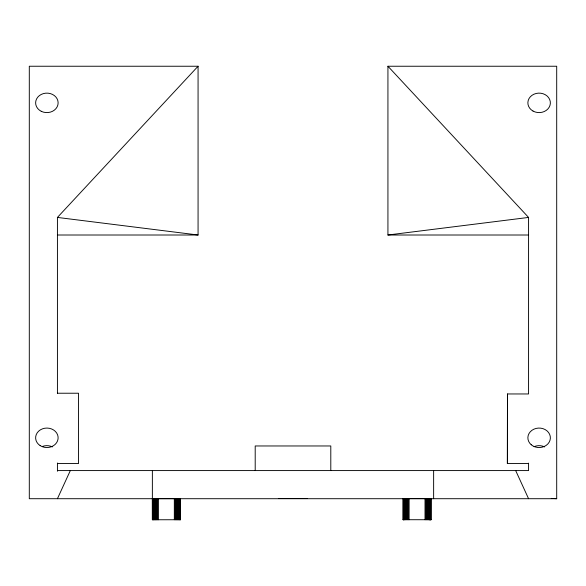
<?xml version="1.0" encoding="UTF-8"?>
<svg xmlns="http://www.w3.org/2000/svg" width="586" height="586" viewBox="0 0 586 586"><rect width="100%" height="100%" fill="white"/><g stroke="black" fill="none" stroke-linecap="round" stroke-linejoin="round"><path stroke-width="0.88" d="M403.065 498.62L404.457 498.62L404.45 519.716L403.058 519.716L403.065 498.613L403.542 498.613L403.534 519.716M403.234 519.716L403.249 498.613M403.937 519.716L403.952 498.62M405.058 519.716L405.065 498.62M405.746 519.716L405.761 498.62M406.516 519.716L406.523 498.62M407.336 519.716L407.351 498.62M408.208 519.716L408.215 498.62M409.109 519.716L409.123 498.62M425.011 519.723L425.018 498.627M425.912 519.723L425.919 498.627M426.784 519.723L426.791 498.627M427.612 519.731L427.619 498.635M428.373 519.731L428.381 498.635M429.077 498.635L429.062 519.731L431.062 519.723L431.076 498.627L404.457 498.62M429.67 519.731L429.677 498.635M430.183 519.731L430.19 498.635M430.585 519.731L430.6 498.635M430.886 519.731L430.893 498.635M57.428 235.008L198.068 235.008L198.068 66.24L29.3 66.24L29.3 498.708L556.7 498.708L556.7 66.24L387.932 66.24L528.572 217.428L528.572 393.96L507.476 393.96L507.447 463.548M507.476 393.96L507.322 463.548L528.572 463.548M57.428 498.708L70.32 470.58M57.428 393.411L57.428 217.428L198.068 66.24M387.932 66.24L387.932 235.008L528.572 217.428M387.932 235.008L528.572 235.008M57.428 393.228L78.524 393.228L78.524 463.548L57.428 463.548M57.428 470.58L528.572 470.58L528.572 463.123M152.382 519.76L152.367 498.664L152.382 519.76L180.385 519.745L180.378 498.649L152.843 498.664L152.858 519.76M278.936 498.569L307.064 498.569M403.058 519.709L431.062 519.731M551.258 498.4L556.7 498.708M57.428 217.428L198.068 235.008M515.68 470.58L528.572 498.708M180.378 498.649L180.385 519.745M180.202 498.649L180.21 519.745M179.902 498.649L179.909 519.745M179.492 498.649L179.506 519.745M178.986 498.657L178.994 519.753M178.378 498.657L178.386 519.753M177.683 498.657L177.697 519.753M176.921 498.657L176.935 519.753M176.093 498.657L176.108 519.753M175.229 498.657L175.236 519.753M174.32 498.657L174.335 519.753M158.425 498.664L158.432 519.76M157.524 498.664L157.531 519.76M156.652 498.664L156.66 519.76M155.825 498.664L155.839 519.76M155.063 498.664L155.07 519.76M154.367 498.664L154.382 519.76M153.766 498.664L153.774 519.76M153.254 498.664L153.261 519.76M433.633 470.58L433.633 498.708M330.797 470.58L330.797 445.968L255.203 445.968L255.203 470.58M152.367 470.58L152.367 498.708M57.428 462.999L57.428 471.239M42.448 446.429A11.251 9.742 0 0 1 52.388 446.891M534.058 446.686A11.251 9.742 0 0 1 544.665 446.913M40.141 445.609A11.251 9.742 0 0 0 58.051 438.958A11.251 9.742 0 0 0 42.448 428.849A11.251 9.742 0 0 0 40.141 445.609M41.254 111.303A11.251 9.742 0 0 0 58.131 102.865A11.251 9.742 0 0 0 41.254 94.427A11.251 9.742 0 0 0 41.254 111.303M531.231 444.752A11.251 9.742 0 0 0 550.012 440.254A11.251 9.742 0 0 0 536.117 428.417A11.251 9.742 0 0 0 531.231 444.752M533.026 111.054A11.251 9.742 0 0 0 550.357 103.334A11.251 9.742 0 0 0 533.971 94.2A11.251 9.742 0 0 0 533.026 111.054"/></g></svg>
